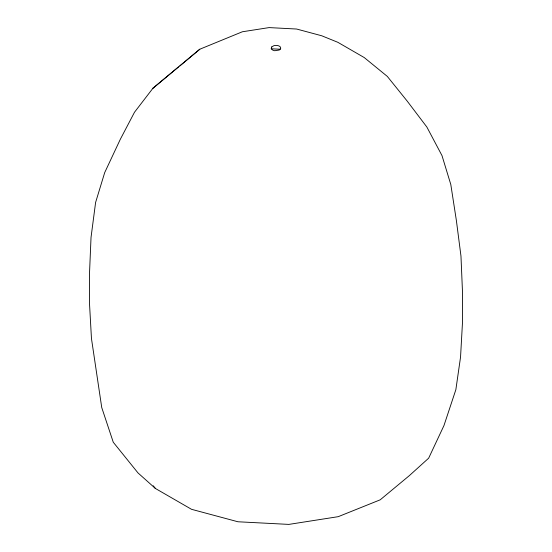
<?xml version="1.0" encoding="UTF-8"?>
<svg xmlns="http://www.w3.org/2000/svg" width="552" height="552" viewBox="0 0 552 552"><rect width="100%" height="100%" fill="white"/><g stroke="black" fill="none" stroke-linecap="round" stroke-linejoin="round"><path stroke-width="0.83" d="M152.918 88.265L134.495 112.249L120.308 139.311L104.694 172.61L95.606 202.432L91.032 237.408L89.576 271.757L89.562 304.525L91.453 338.473L101.734 407.528L113.263 442.235L137.986 472.912L155.395 488.465L191.523 509.31L237.953 521.771L288.841 524.4L338.231 516.672L380.204 499.822L409.398 475.589L428.656 458.181L443.967 425.544L455.862 389.65L460.547 357.082L462.438 323.327L462.431 290.552L460.968 256.059L456.394 220.627L450.805 184.52L441.993 155.595L426.868 127.043L407.224 101.133L387.311 76.404L364.23 57.553L337.824 42.297L321.726 35.77L296.61 29.028L269.079 27.6L242.356 31.774L199.796 49.225L152.918 88.265L178.441 66.958M179.862 65.895L199.796 49.225M271.08 48.776L280.423 49.259M153.235 485.781L155.395 488.465M271.722 46.941L271.439 48.804A4.713 2.719 0 0 0 274.786 50.729L279.346 50.025L280.713 48.334L280.568 47.389A4.713 2.719 0 0 0 277.228 45.464L274.006 45.623L271.722 46.941"/></g></svg>
